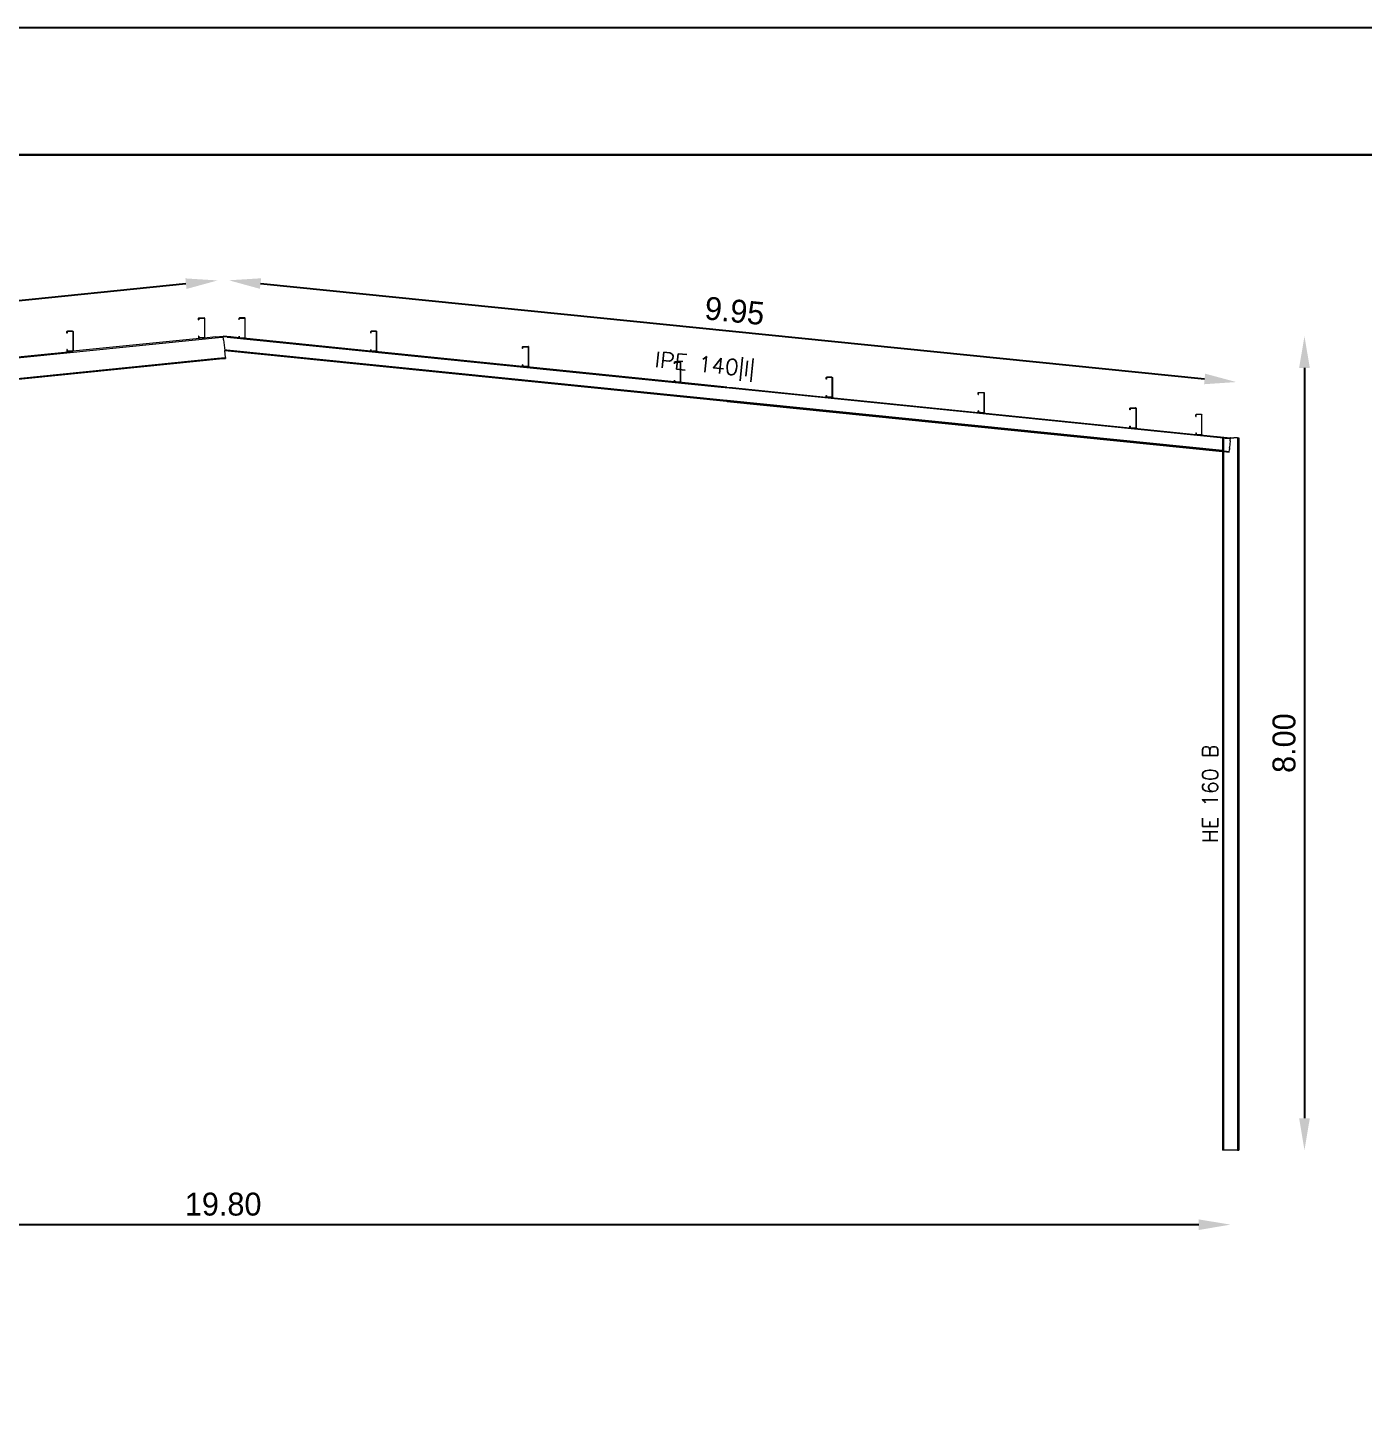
# Model space of a CAD drawing. Header units: inches. Extents: x 72863 to 72995, y 49095 to 49225.
# Drawn here: x 72963.15 to 72973.65, y 49213.82 to 49224.71 of the extents above; entities that cross this region are included whole.
import ezdxf
from ezdxf.enums import TextEntityAlignment as Align

# ---------------------------------------------------------------- set-up
doc = ezdxf.new("R2010")
doc.units = ezdxf.units.IN
doc.layers.get('0').update_dxf_attribs({"lineweight": 15})
for name, color, linetype, lineweight in [('BARRAS_DE_ACERO', 7, 'Continuous', 9), ('Cotas', 200, 'Continuous', 9), ('REFERENCIA_DE_LAS_BARRAS', 2, 'Continuous', 9)]:
    doc.layers.add(name, color=color, linetype=linetype, lineweight=lineweight)
doc.layers.add('VG', color=7, linetype='Continuous')
doc.styles.add('CYPETXT', font='romans__.ttf', dxfattribs={"height": 0.2})
doc.styles.add('RomanS', font='')
doc.styles.get('RomanS').set_extended_font_data('Porsche')
doc.dimstyles.new('100-color', dxfattribs={"dimtxt": 0.18, "dimasz": 0.25, "dimexe": 0, "dimexo": 0.5, "dimgap": 0.07, "dimtad": 1, "dimlfac": 1.25, "dimzin": 4, "dimdsep": 46, "dimtxsty": 'RomanS', "dimcen": 0.1, "dimse1": 1, "dimse2": 1, "dimadec": 0, "dimazin": 0, "dimtfac": 1, "dimtix": 1, "dimtmove": 2, "dimatfit": 3, "dimfxl": 1, "dimtvp": 1.058824, "dimtolj": 1, "dimtzin": 1, "dimarcsym": 0})

# ---------------------------------------------------------------- blocks, each defined once
blk = doc.blocks.new('PLANTILLA')
at = {"layer": 'VG'}
for p, q in [((72904.71, 49224.711), (72862.71, 49224.711)), ((72864.71, 49223.711), (72903.71, 49223.711))]:
    blk.add_line(p, q, dxfattribs=at)
blk.add_lwpolyline([(72903.71, 49199.561), (72903.71, 49223.711), (72864.71, 49223.711), (72864.71, 49196.011), (72885.71, 49196.011), (72885.71, 49199.611)], dxfattribs=at)
blk = doc.blocks.new('*D142')
at = {"layer": 'Cotas', "color": 0, "lineweight": -2, "transparency": 16777216}
blk.add_line((72957.014, 49215.3), (72972.354, 49215.3), dxfattribs=at)
at = {"layer": 'Cotas', "color": 0, "transparency": 16777216}
for points in [[(72957.014, 49215.341), (72957.014, 49215.258), (72956.764, 49215.3)], [(72972.354, 49215.341), (72972.354, 49215.258), (72972.604, 49215.3)]]:
    blk.add_solid(points, dxfattribs=at)
at = {"layer": 'Defpoints', "color": 0, "transparency": 16777216}
for p in [(72956.764, 49215.886), (72972.604, 49215.886), (72972.604, 49215.3)]:
    blk.add_point(p, dxfattribs=at)
at = {"layer": 'Cotas', "color": 0, "transparency": 16777216, "insert": (72964.684, 49215.46), "char_height": 0.18, "attachment_point": 5, "style": 'RomanS'}
blk.add_mtext('\\A1;19.80', dxfattribs=at)
blk = doc.blocks.new('*D143')
at = {"layer": 'Cotas', "color": 0, "lineweight": -2, "transparency": 16777216}
blk.add_line((72973.185, 49222.036), (72973.185, 49216.136), dxfattribs=at)
at = {"layer": 'Cotas', "color": 0, "transparency": 16777216}
for points in [[(72973.143, 49222.036), (72973.227, 49222.036), (72973.185, 49222.286)], [(72973.143, 49216.136), (72973.227, 49216.136), (72973.185, 49215.886)]]:
    blk.add_solid(points, dxfattribs=at)
at = {"layer": 'Defpoints', "color": 0, "transparency": 16777216}
for p in [(72964.684, 49222.286), (72964.684, 49215.886), (72973.185, 49215.886)]:
    blk.add_point(p, dxfattribs=at)
at = {"layer": 'Cotas', "color": 0, "transparency": 16777216, "insert": (72973.025, 49219.086), "char_height": 0.18, "attachment_point": 5, "rotation": 90, "style": 'RomanS'}
blk.add_mtext('\\A1;8.00', dxfattribs=at)
blk = doc.blocks.new('*D144')
at = {"layer": 'Cotas', "color": 0, "lineweight": -2, "transparency": 16777216}
blk.add_line((72956.969, 49221.949), (72964.391, 49222.699), dxfattribs=at)
at = {"layer": 'Cotas', "color": 0, "transparency": 16777216}
for points in [[(72964.387, 49222.74), (72964.396, 49222.657), (72964.64, 49222.724)], [(72956.965, 49221.99), (72956.973, 49221.908), (72956.72, 49221.924)]]:
    blk.add_solid(points, dxfattribs=at)
at = {"layer": 'Defpoints', "color": 0, "transparency": 16777216}
for p in [(72964.64, 49222.724), (72964.684, 49222.286), (72956.764, 49221.486)]:
    blk.add_point(p, dxfattribs=at)
at = {"layer": 'Cotas', "color": 0, "transparency": 16777216, "insert": (72960.664, 49222.483), "char_height": 0.18, "attachment_point": 5, "rotation": 5.7679, "style": 'RomanS'}
blk.add_mtext('\\A1;9.95', dxfattribs=at)
blk = doc.blocks.new('*D145')
at = {"layer": 'Cotas', "color": 0, "lineweight": -2, "transparency": 16777216}
blk.add_line((72964.977, 49222.699), (72972.4, 49221.95), dxfattribs=at)
at = {"layer": 'Cotas', "color": 0, "transparency": 16777216}
for points in [[(72964.982, 49222.741), (72964.973, 49222.658), (72964.729, 49222.725)], [(72972.404, 49221.991), (72972.396, 49221.908), (72972.649, 49221.925)]]:
    blk.add_solid(points, dxfattribs=at)
at = {"layer": 'Defpoints', "color": 0, "transparency": 16777216}
for p in [(72964.684, 49222.286), (72972.649, 49221.925), (72972.604, 49221.486)]:
    blk.add_point(p, dxfattribs=at)
at = {"layer": 'Cotas', "color": 0, "transparency": 16777216, "insert": (72968.705, 49222.484), "char_height": 0.18, "attachment_point": 5, "rotation": 354.2321, "style": 'RomanS'}
blk.add_mtext('\\A1;9.95', dxfattribs=at)

msp = doc.modelspace()

# ---------------------------------------------------------------- linework, layer by layer
at = {"layer": 'BARRAS_DE_ACERO'}
for p, q in [((72964.4905, 49222.4265), (72964.4907, 49222.4278)), ((72964.4905, 49222.4141), (72964.4905, 49222.4265)), ((72964.4905, 49222.4141), (72964.4921, 49222.4141)), ((72964.4907, 49222.4278), (72964.4915, 49222.429)), ((72964.4927, 49222.4298), (72964.4915, 49222.429)), ((72964.4922, 49222.4272), (72964.4926, 49222.4279)), ((72964.4926, 49222.4279), (72964.4933, 49222.4283)), ((72964.4941, 49222.4285), (72964.4933, 49222.4283)), ((72964.4941, 49222.4285), (72964.5349, 49222.4285)), ((72964.5362, 49222.4298), (72964.5349, 49222.4301)), ((72964.5356, 49222.4283), (72964.5349, 49222.4285)), ((72964.5356, 49222.4283), (72964.5363, 49222.4279)), ((72964.5374, 49222.429), (72964.5362, 49222.4298)), ((72964.5363, 49222.4279), (72964.5367, 49222.4272)), ((72964.5367, 49222.4272), (72964.5369, 49222.4265)), ((72964.5382, 49222.4278), (72964.5374, 49222.429)), ((72964.5382, 49222.4278), (72964.5385, 49222.4265)), ((72964.8091, 49222.4278), (72964.8088, 49222.4265)), ((72964.8088, 49222.4141), (72964.8088, 49222.4265)), ((72964.8088, 49222.4141), (72964.8104, 49222.4141)), ((72964.8099, 49222.429), (72964.8091, 49222.4278)), ((72964.8099, 49222.429), (72964.8111, 49222.4298)), ((72964.8104, 49222.4265), (72964.8106, 49222.4272)), ((72964.8104, 49222.4141), (72964.8104, 49222.4265)), ((72964.8106, 49222.4272), (72964.811, 49222.4279)), ((72964.811, 49222.4279), (72964.8117, 49222.4283)), ((72964.8111, 49222.4298), (72964.8124, 49222.4301)), ((72964.8124, 49222.4285), (72964.8117, 49222.4283)), ((72964.8124, 49222.4285), (72964.8532, 49222.4285)), ((72964.8532, 49222.4285), (72964.854, 49222.4283)), ((72964.8547, 49222.4279), (72964.854, 49222.4283)), ((72964.8546, 49222.4298), (72964.8558, 49222.429)), ((72964.8547, 49222.4279), (72964.8551, 49222.4272)), ((72964.8551, 49222.4272), (72964.8552, 49222.4265)), ((72964.8552, 49222.4265), (72964.8552, 49222.2737)), ((72964.8566, 49222.4278), (72964.8558, 49222.429)), ((72964.8568, 49222.4265), (72964.8566, 49222.4278)), ((72964.8568, 49222.2737), (72964.8568, 49222.4265)), ((72963.4557, 49222.3219), (72963.456, 49222.3233)), ((72963.4557, 49222.3095), (72963.4557, 49222.3219)), ((72963.4557, 49222.3095), (72963.4557, 49222.3095)), ((72963.4568, 49222.3245), (72963.456, 49222.3233)), ((72963.4568, 49222.3245), (72963.458, 49222.3253)), ((72963.4575, 49222.3227), (72963.4573, 49222.3219)), ((72963.4573, 49222.3219), (72963.4573, 49222.3219)), ((72963.4573, 49222.3215), (72963.4573, 49222.3219)), ((72963.4577, 49222.3095), (72963.4573, 49222.3095)), ((72963.4575, 49222.3227), (72963.4579, 49222.3234)), ((72963.4579, 49222.3223), (72963.4577, 49222.3215)), ((72963.4577, 49222.3095), (72963.4577, 49222.3215)), ((72963.4583, 49222.323), (72963.4579, 49222.3223)), ((72963.458, 49222.3253), (72963.4593, 49222.3255)), ((72963.4583, 49222.323), (72963.459, 49222.3234)), ((72963.459, 49222.3234), (72963.4597, 49222.3235)), ((72963.4593, 49222.3255), (72963.5001, 49222.3255)), ((72963.4597, 49222.3239), (72963.4593, 49222.3239)), ((72963.5001, 49222.3239), (72963.4597, 49222.3239)), ((72963.4997, 49222.3235), (72963.4597, 49222.3235)), ((72963.5005, 49222.3234), (72963.4997, 49222.3235)), ((72963.5009, 49222.3238), (72963.5001, 49222.3239)), ((72963.5012, 49222.323), (72963.5005, 49222.3234)), ((72963.5009, 49222.3238), (72963.5015, 49222.3234)), ((72963.5016, 49222.3223), (72963.5012, 49222.323)), ((72963.502, 49222.3227), (72963.5015, 49222.3234)), ((72963.5017, 49222.3215), (72963.5016, 49222.3223)), ((72963.5017, 49222.3215), (72963.5017, 49222.1695)), ((72963.5021, 49222.3219), (72963.502, 49222.3227)), ((72963.5021, 49222.3219), (72963.5021, 49222.1691)), ((72963.5021, 49222.3219), (72963.5021, 49222.3219)), ((72963.5035, 49222.3233), (72963.5027, 49222.3245)), ((72963.5035, 49222.3233), (72963.5037, 49222.3219)), ((72963.5037, 49222.3216), (72963.5037, 49222.3219)), ((72963.5037, 49222.1695), (72963.5037, 49222.3215)), ((72965.8436, 49222.3219), (72965.8438, 49222.3233)), ((72965.8436, 49222.3095), (72965.8436, 49222.3219)), ((72965.8436, 49222.3095), (72965.8436, 49222.3095)), ((72965.8452, 49222.3095), (72965.8436, 49222.3095)), ((72965.8446, 49222.3245), (72965.8438, 49222.3233)), ((72965.8458, 49222.3253), (72965.8446, 49222.3245)), ((72965.8453, 49222.3227), (72965.8452, 49222.3219)), ((72965.8452, 49222.3219), (72965.8452, 49222.3215)), ((72965.8452, 49222.3219), (72965.8452, 49222.3219)), ((72965.8452, 49222.3215), (72965.8452, 49222.3095)), ((72965.8456, 49222.3095), (72965.8452, 49222.3095)), ((72965.8453, 49222.3227), (72965.8458, 49222.3234)), ((72965.8457, 49222.3223), (72965.8456, 49222.3215)), ((72965.8456, 49222.3095), (72965.8456, 49222.3215)), ((72965.8457, 49222.3223), (72965.8462, 49222.323)), ((72965.8458, 49222.3253), (72965.8472, 49222.3255)), ((72965.8464, 49222.3238), (72965.8458, 49222.3234)), ((72965.8468, 49222.3234), (72965.8462, 49222.323)), ((72965.8472, 49222.3239), (72965.8464, 49222.3238)), ((72965.8476, 49222.3235), (72965.8468, 49222.3234)), ((72965.888, 49222.3255), (72965.8472, 49222.3255)), ((72965.8476, 49222.3239), (72965.8472, 49222.3239)), ((72965.8476, 49222.3239), (72965.888, 49222.3239)), ((72965.8876, 49222.3235), (72965.8476, 49222.3235)), ((72965.8884, 49222.3234), (72965.8876, 49222.3235)), ((72965.888, 49222.3255), (72965.8894, 49222.3253)), ((72965.8905, 49222.3245), (72965.8894, 49222.3253)), ((72965.8898, 49222.3227), (72965.8894, 49222.3234)), ((72965.8896, 49222.3215), (72965.8894, 49222.3223)), ((72965.8896, 49222.1695), (72965.8896, 49222.3215)), ((72965.89, 49222.3219), (72965.8898, 49222.3227)), ((72965.89, 49222.1691), (72965.89, 49222.3219)), ((72965.89, 49222.3219), (72965.89, 49222.3219)), ((72965.8913, 49222.3233), (72965.8905, 49222.3245)), ((72965.8916, 49222.3219), (72965.8913, 49222.3233)), ((72965.8916, 49222.3219), (72965.8916, 49222.3216)), ((72965.8916, 49222.3215), (72965.8916, 49222.3216)), ((72965.8916, 49222.1695), (72965.8916, 49222.3216)), ((72965.8916, 49222.1695), (72965.8916, 49222.3215)), ((72960.7684, 49221.8832), (72964.6728, 49222.2776)), ((72964.5252, 49222.2701), (72963.5028, 49222.1668)), ((72964.4905, 49222.2861), (72964.4905, 49222.2737)), ((72964.4921, 49222.2861), (72964.4905, 49222.2861)), ((72964.4905, 49222.2737), (72964.4907, 49222.2723)), ((72964.4915, 49222.2711), (72964.4907, 49222.2723)), ((72964.4927, 49222.2703), (72964.4915, 49222.2711)), ((72964.4921, 49222.2861), (72964.4921, 49222.2737)), ((72964.4921, 49222.2737), (72964.4922, 49222.2729)), ((72964.4922, 49222.2729), (72964.4926, 49222.2723)), ((72964.4927, 49222.2703), (72964.4941, 49222.2701)), ((72964.5349, 49222.2717), (72964.4941, 49222.2717)), ((72964.5252, 49222.2701), (72964.4941, 49222.2701)), ((72964.5349, 49222.2701), (72964.5252, 49222.2701)), ((72964.5349, 49222.2717), (72964.5356, 49222.2718)), ((72964.5349, 49222.2701), (72964.5362, 49222.2703)), ((72964.5363, 49222.2723), (72964.5356, 49222.2718)), ((72964.5374, 49222.2711), (72964.5362, 49222.2703)), ((72964.5363, 49222.2723), (72964.5367, 49222.2729)), ((72964.5375, 49222.2713), (72964.5374, 49222.2711)), ((72964.5382, 49222.2723), (72964.5375, 49222.2713)), ((72964.6244, 49222.2801), (72964.6844, 49222.2861)), ((72964.6728, 49222.2776), (72964.6844, 49222.2788)), ((72964.7444, 49222.2801), (72964.6844, 49222.2861)), ((72964.6844, 49222.2861), (72964.6844, 49222.2788)), ((72964.6872, 49222.258), (72964.6844, 49222.2861)), ((72964.7142, 49222.2776), (72964.6844, 49222.2806)), ((72964.6872, 49222.258), (72964.6936, 49222.1952)), ((72964.6936, 49222.1952), (72964.6959, 49222.1724)), ((72964.7142, 49222.2776), (72968.6004, 49221.885)), ((72964.8088, 49222.2737), (72964.8088, 49222.2861)), ((72964.8088, 49222.2861), (72964.8104, 49222.2861)), ((72964.8091, 49222.2723), (72964.8089, 49222.2736)), ((72964.8099, 49222.2711), (72964.8091, 49222.2723)), ((72964.8099, 49222.2711), (72964.8111, 49222.2703)), ((72964.8106, 49222.2729), (72964.8105, 49222.2734)), ((72964.8106, 49222.2729), (72964.811, 49222.2723)), ((72964.8117, 49222.2718), (72964.811, 49222.2723)), ((72964.8124, 49222.2701), (72964.8111, 49222.2703)), ((72964.8117, 49222.2718), (72964.8124, 49222.2717)), ((72964.8124, 49222.2717), (72964.8277, 49222.2717)), ((72964.8436, 49222.2701), (72964.8124, 49222.2701)), ((72964.8277, 49222.2717), (72964.8532, 49222.2717)), ((72964.8436, 49222.2701), (72964.8532, 49222.2701)), ((72964.8532, 49222.2717), (72964.854, 49222.2718)), ((72964.8546, 49222.2703), (72964.8532, 49222.2701)), ((72964.854, 49222.2718), (72964.8547, 49222.2723)), ((72964.8546, 49222.2703), (72964.8558, 49222.2711)), ((72964.8547, 49222.2723), (72964.8551, 49222.2729)), ((72964.8552, 49222.2737), (72964.8551, 49222.2729)), ((72967.0375, 49222.2013), (72967.0378, 49222.2027)), ((72967.0375, 49222.1889), (72967.0375, 49222.2013)), ((72967.0386, 49222.2039), (72967.0378, 49222.2027)), ((72967.0386, 49222.2039), (72967.0397, 49222.2047)), ((72967.0391, 49222.2013), (72967.0393, 49222.2021)), ((72967.0391, 49222.1889), (72967.0391, 49222.2013)), ((72967.0397, 49222.2028), (72967.0393, 49222.2021)), ((72967.0395, 49222.1889), (72967.0395, 49222.2009)), ((72967.0397, 49222.2047), (72967.0411, 49222.2049)), ((72967.0397, 49222.2028), (72967.0403, 49222.2032)), ((72967.0403, 49222.2032), (72967.0411, 49222.2033)), ((72967.0415, 49222.2029), (72967.0408, 49222.2028)), ((72967.0411, 49222.2049), (72967.0819, 49222.2049)), ((72967.0415, 49222.2029), (72967.0815, 49222.2029)), ((72967.0815, 49222.2029), (72967.0823, 49222.2028)), ((72967.0833, 49222.2047), (72967.0819, 49222.2049)), ((72967.0829, 49222.2024), (72967.0823, 49222.2028)), ((72967.0833, 49222.2028), (72967.0827, 49222.2032)), ((72967.0834, 49222.2017), (72967.0829, 49222.2024)), ((72967.0844, 49222.2039), (72967.0833, 49222.2047)), ((72967.0833, 49222.2028), (72967.0838, 49222.2021)), ((72967.0835, 49222.2009), (72967.0834, 49222.2017)), ((72967.0835, 49222.0489), (72967.0835, 49222.2009)), ((72967.0838, 49222.2021), (72967.0839, 49222.2013)), ((72967.0839, 49222.2013), (72967.0839, 49222.0485)), ((72967.0844, 49222.2039), (72967.0852, 49222.2027)), ((72967.0852, 49222.2027), (72967.0855, 49222.2013)), ((72967.0855, 49222.2013), (72967.0855, 49222.201)), ((72967.0855, 49222.201), (72967.0855, 49222.2009)), ((72967.0855, 49222.0489), (72967.0855, 49222.201)), ((72967.0855, 49222.0489), (72967.0855, 49222.2009)), ((72960.7329, 49221.7175), (72964.6404, 49222.1122)), ((72962.3089, 49222.0462), (72963.4905, 49222.1655)), ((72963.4557, 49222.1815), (72963.4557, 49222.1815)), ((72963.4573, 49222.1815), (72963.4557, 49222.1815)), ((72963.4568, 49222.1666), (72963.456, 49222.1678)), ((72963.458, 49222.1658), (72963.4568, 49222.1666)), ((72963.4573, 49222.1695), (72963.4573, 49222.1691)), ((72963.4575, 49222.1684), (72963.4573, 49222.1691)), ((72963.4575, 49222.1684), (72963.4579, 49222.1677)), ((72963.4577, 49222.1815), (72963.4577, 49222.1695)), ((72963.4577, 49222.1695), (72963.4579, 49222.1688)), ((72963.4579, 49222.1688), (72963.4583, 49222.1681)), ((72963.4586, 49222.1673), (72963.4579, 49222.1677)), ((72963.4593, 49222.1655), (72963.458, 49222.1658)), ((72963.459, 49222.1677), (72963.4583, 49222.1681)), ((72963.4586, 49222.1673), (72963.4593, 49222.1671)), ((72963.4597, 49222.1675), (72963.459, 49222.1677)), ((72963.4905, 49222.1655), (72963.4593, 49222.1655)), ((72963.4997, 49222.1675), (72963.4597, 49222.1675)), ((72963.5001, 49222.1671), (72963.4597, 49222.1671)), ((72963.5005, 49222.1677), (72963.4997, 49222.1675)), ((72963.5001, 49222.1671), (72963.5009, 49222.1673)), ((72963.5012, 49222.1681), (72963.5005, 49222.1677)), ((72963.5012, 49222.1681), (72963.5016, 49222.1688)), ((72963.5017, 49222.1695), (72963.5016, 49222.1688)), ((72963.502, 49222.1684), (72963.5021, 49222.1691)), ((72963.5035, 49222.1678), (72963.5028, 49222.1668)), ((72963.5035, 49222.1678), (72963.5037, 49222.1691)), ((72963.5037, 49222.1691), (72963.5037, 49222.1695)), ((72963.5037, 49222.1695), (72963.5037, 49222.1695)), ((72964.6404, 49222.1122), (72964.7013, 49222.1184)), ((72964.6815, 49222.109), (72964.7021, 49222.111)), ((72964.7136, 49222.1762), (72964.6953, 49222.178)), ((72964.6959, 49222.1724), (72968.642, 49221.7738)), ((72964.7013, 49222.1184), (72964.6959, 49222.1724)), ((72964.7014, 49222.1175), (72964.7013, 49222.1184)), ((72964.7014, 49222.1175), (72964.7021, 49222.111)), ((72968.642, 49221.7794), (72964.7136, 49222.1762)), ((72965.8436, 49222.1691), (72965.8436, 49222.1815)), ((72965.8436, 49222.1815), (72965.8436, 49222.1815)), ((72965.8436, 49222.1815), (72965.8452, 49222.1815)), ((72965.8438, 49222.1678), (72965.8436, 49222.1691)), ((72965.8446, 49222.1666), (72965.8438, 49222.1678)), ((72965.8458, 49222.1658), (72965.8446, 49222.1666)), ((72965.8452, 49222.1815), (72965.8452, 49222.1695)), ((72965.8452, 49222.1815), (72965.8456, 49222.1815)), ((72965.8452, 49222.1695), (72965.8452, 49222.1691)), ((72965.8452, 49222.1689), (72965.8452, 49222.1691)), ((72965.8452, 49222.1689), (72965.8453, 49222.1684)), ((72965.8453, 49222.1684), (72965.8458, 49222.1677)), ((72965.8456, 49222.1695), (72965.8456, 49222.1815)), ((72965.8457, 49222.1688), (72965.8457, 49222.1688)), ((72965.8458, 49222.1677), (72965.8464, 49222.1673)), ((72965.8472, 49222.1671), (72965.8464, 49222.1673)), ((72965.8476, 49222.1675), (72965.8468, 49222.1677)), ((72965.8472, 49222.1671), (72965.8476, 49222.1671)), ((72965.8472, 49222.1671), (72965.8472, 49222.1671)), ((72965.8585, 49222.1675), (72965.8476, 49222.1675)), ((72965.8581, 49222.1671), (72965.8476, 49222.1671)), ((72965.8581, 49222.1671), (72965.8624, 49222.1671)), ((72965.8585, 49222.1675), (72965.8876, 49222.1675)), ((72965.888, 49222.1671), (72965.8624, 49222.1671)), ((72965.8783, 49222.1655), (72965.888, 49222.1655)), ((72965.8876, 49222.1675), (72965.8884, 49222.1677)), ((72965.888, 49222.1671), (72965.8887, 49222.1673)), ((72965.888, 49222.1655), (72965.8894, 49222.1658)), ((72965.889, 49222.1681), (72965.8884, 49222.1677)), ((72965.8894, 49222.1677), (72965.8887, 49222.1673)), ((72965.8894, 49222.1688), (72965.889, 49222.1681)), ((72965.8894, 49222.1688), (72965.8896, 49222.1695)), ((72965.8894, 49222.1677), (72965.8898, 49222.1684)), ((72965.8905, 49222.1666), (72965.8894, 49222.1658)), ((72965.8898, 49222.1684), (72965.89, 49222.1691)), ((72965.8913, 49222.1678), (72965.8905, 49222.1666)), ((72965.8916, 49222.1691), (72965.8913, 49222.1678)), ((72965.8916, 49222.1695), (72965.8916, 49222.1695)), ((72965.8916, 49222.1695), (72965.8916, 49222.1691)), ((72967.0391, 49222.1889), (72967.0375, 49222.1889)), ((72967.0391, 49222.1889), (72967.0395, 49222.1889)), ((72967.0391, 49222.0609), (72967.0375, 49222.0609)), ((72967.0375, 49222.0485), (72967.0375, 49222.0609)), ((72967.0375, 49222.0485), (72967.0375, 49222.0485)), ((72967.0392, 49222.0483), (72967.0391, 49222.0485)), ((72967.0392, 49222.0483), (72967.0393, 49222.0478)), ((72967.0397, 49222.0471), (72967.0393, 49222.0478)), ((72967.0395, 49222.0609), (72967.0395, 49222.0489)), ((72967.0397, 49222.0482), (72967.0395, 49222.0489)), ((72967.0397, 49222.0482), (72967.0397, 49222.0482)), ((72967.0524, 49222.0469), (72967.0397, 49222.0482)), ((72967.0397, 49222.0482), (72967.0401, 49222.0475)), ((72967.0397, 49222.0471), (72967.0403, 49222.0467)), ((72967.0397, 49222.0471), (72967.0397, 49222.0471)), ((72967.0411, 49222.0449), (72967.0397, 49222.0452)), ((72967.0408, 49222.0471), (72967.0401, 49222.0475)), ((72967.0405, 49222.0467), (72967.0403, 49222.0467)), ((72967.0415, 49222.0469), (72967.0408, 49222.0471)), ((72967.0411, 49222.0449), (72967.0722, 49222.0449)), ((72967.0524, 49222.0469), (72967.0415, 49222.0469)), ((72967.0418, 49222.0465), (72967.0819, 49222.0465)), ((72967.0815, 49222.0469), (72967.0524, 49222.0469)), ((72967.0722, 49222.0449), (72967.0819, 49222.0449)), ((72967.0815, 49222.0469), (72967.0823, 49222.0471)), ((72967.0827, 49222.0467), (72967.0819, 49222.0465)), ((72967.0833, 49222.0452), (72967.0819, 49222.0449)), ((72967.0823, 49222.0471), (72967.0829, 49222.0475)), ((72967.0827, 49222.0467), (72967.0833, 49222.0471)), ((72967.0829, 49222.0475), (72967.0834, 49222.0482)), ((72967.0833, 49222.0471), (72967.0838, 49222.0478)), ((72967.0833, 49222.0452), (72967.0844, 49222.046)), ((72967.0834, 49222.0482), (72967.0835, 49222.0489)), ((72967.0838, 49222.0478), (72967.0839, 49222.0485)), ((72967.0852, 49222.0472), (72967.0844, 49222.046)), ((72967.0855, 49222.0485), (72967.0852, 49222.0472)), ((72967.0855, 49222.0489), (72967.0855, 49222.0489)), ((72967.0855, 49222.0485), (72967.0855, 49222.0489)), ((72968.2314, 49222.0808), (72968.2317, 49222.0821)), ((72968.2314, 49222.0808), (72968.2314, 49222.0684)), ((72968.233, 49222.0684), (72968.2314, 49222.0684)), ((72968.2317, 49222.0821), (72968.2325, 49222.0833)), ((72968.2325, 49222.0833), (72968.2336, 49222.0841)), ((72968.2332, 49222.0815), (72968.233, 49222.0808)), ((72968.233, 49222.0808), (72968.233, 49222.0684)), ((72968.2334, 49222.0684), (72968.233, 49222.0684)), ((72968.2336, 49222.0841), (72968.235, 49222.0844)), ((72968.2336, 49222.0811), (72968.234, 49222.0818)), ((72968.234, 49222.0818), (72968.2347, 49222.0822)), ((72968.235, 49222.0828), (72968.2343, 49222.0826)), ((72968.2347, 49222.0822), (72968.2354, 49222.0824)), ((72968.2758, 49222.0844), (72968.235, 49222.0844)), ((72968.235, 49222.0828), (72968.2758, 49222.0828)), ((72968.2354, 49222.0824), (72968.2754, 49222.0824)), ((72968.2754, 49222.0824), (72968.2762, 49222.0822)), ((72968.2758, 49222.0844), (72968.2772, 49222.0841)), ((72968.2766, 49222.0826), (72968.2758, 49222.0828)), ((72968.2769, 49222.0818), (72968.2762, 49222.0822)), ((72968.2766, 49222.0826), (72968.2772, 49222.0822)), ((72968.2773, 49222.0811), (72968.2769, 49222.0818)), ((72968.2772, 49222.0841), (72968.2784, 49222.0833)), ((72968.2772, 49222.0822), (72968.2777, 49222.0815)), ((72968.2774, 49222.0804), (72968.2773, 49222.0811)), ((72968.2774, 49222.0804), (72968.2774, 49221.9284)), ((72968.2777, 49222.0815), (72968.2778, 49222.0808)), ((72968.2778, 49222.0808), (72968.2778, 49221.928)), ((72968.2784, 49222.0833), (72968.2792, 49222.0821)), ((72968.2792, 49222.0821), (72968.2794, 49222.0808)), ((72968.2794, 49222.0804), (72968.2794, 49222.0804)), ((72968.2794, 49222.0804), (72968.2794, 49221.9284)), ((72968.2314, 49221.9404), (72968.233, 49221.9404)), ((72968.2317, 49221.9266), (72968.2325, 49221.9254)), ((72968.2336, 49221.9246), (72968.2325, 49221.9254)), ((72968.233, 49221.9404), (72968.2334, 49221.9404)), ((72968.233, 49221.9404), (72968.233, 49221.928)), ((72968.2332, 49221.9272), (72968.233, 49221.928)), ((72968.2336, 49221.9265), (72968.2332, 49221.9272)), ((72968.2334, 49221.9404), (72968.2334, 49221.9284)), ((72968.2336, 49221.9276), (72968.2334, 49221.9284)), ((72968.2336, 49221.9276), (72968.2336, 49221.9276)), ((72968.2336, 49221.9276), (72968.234, 49221.9269)), ((72968.2336, 49221.9265), (72968.2343, 49221.9261)), ((72968.2336, 49221.9246), (72968.235, 49221.9244)), ((72968.2347, 49221.9265), (72968.234, 49221.9269)), ((72968.235, 49221.926), (72968.2343, 49221.9261)), ((72968.2354, 49221.9264), (72968.2347, 49221.9265)), ((72968.2661, 49221.9244), (72968.235, 49221.9244)), ((72968.2463, 49221.9264), (72968.2754, 49221.9264)), ((72968.2661, 49221.9244), (72968.2758, 49221.9244)), ((72968.2762, 49221.9265), (72968.2754, 49221.9264)), ((72968.2766, 49221.9261), (72968.2758, 49221.926)), ((72968.2772, 49221.9246), (72968.2758, 49221.9244)), ((72968.2769, 49221.9269), (72968.2762, 49221.9265)), ((72968.2772, 49221.9265), (72968.2766, 49221.9261)), ((72968.2769, 49221.9269), (72968.2773, 49221.9276)), ((72968.2777, 49221.9272), (72968.2772, 49221.9265)), ((72968.2784, 49221.9254), (72968.2772, 49221.9246)), ((72968.2773, 49221.9276), (72968.2774, 49221.9284)), ((72968.2777, 49221.9272), (72968.2778, 49221.928)), ((72968.2792, 49221.9266), (72968.2784, 49221.9254)), ((72968.2794, 49221.928), (72968.2792, 49221.9266)), ((72968.2794, 49221.9284), (72968.2794, 49221.9283)), ((72968.2794, 49221.9283), (72968.2794, 49221.928)), ((72968.6004, 49221.885), (72968.6624, 49221.8788)), ((72968.6444, 49221.8861), (72968.6884, 49221.8817)), ((72968.6623, 49221.8788), (72972.5494, 49221.4861)), ((72968.6623, 49221.8788), (72968.6624, 49221.8788)), ((72968.6624, 49221.8788), (72972.5475, 49221.4863)), ((72968.6884, 49221.8817), (72969.4254, 49221.8073)), ((72969.4256, 49221.9615), (72969.4254, 49221.9602)), ((72969.4254, 49221.9478), (72969.4254, 49221.9602)), ((72969.427, 49221.9478), (72969.4254, 49221.9478)), ((72969.4256, 49221.9615), (72969.4264, 49221.9627)), ((72969.427, 49221.9602), (72969.4271, 49221.9609)), ((72969.427, 49221.9478), (72969.427, 49221.9602)), ((72969.4274, 49221.9478), (72969.427, 49221.9478)), ((72969.4271, 49221.9609), (72969.4275, 49221.9616)), ((72969.4275, 49221.9605), (72969.4274, 49221.9598)), ((72969.4274, 49221.9598), (72969.4274, 49221.9478)), ((72969.4282, 49221.962), (72969.4275, 49221.9616)), ((72969.4275, 49221.9605), (72969.428, 49221.9612)), ((72969.428, 49221.9612), (72969.4286, 49221.9616)), ((72969.4282, 49221.962), (72969.429, 49221.9622)), ((72969.4286, 49221.9616), (72969.4294, 49221.9618)), ((72969.4698, 49221.9638), (72969.429, 49221.9638)), ((72969.4698, 49221.9622), (72969.429, 49221.9622)), ((72969.4698, 49221.9638), (72969.4711, 49221.9635)), ((72969.4698, 49221.9622), (72969.4705, 49221.962)), ((72969.4701, 49221.9616), (72969.4708, 49221.9612)), ((72969.4712, 49221.9616), (72969.4705, 49221.962)), ((72969.4708, 49221.9612), (72969.4712, 49221.9605)), ((72969.4723, 49221.9627), (72969.4711, 49221.9635)), ((72969.4714, 49221.9598), (72969.4712, 49221.9605)), ((72969.4714, 49221.8078), (72969.4714, 49221.9598)), ((72969.4718, 49221.9602), (72969.4718, 49221.8074)), ((72969.4723, 49221.9627), (72969.4731, 49221.9615)), ((72969.4731, 49221.9615), (72969.4734, 49221.9602)), ((72969.4734, 49221.9602), (72969.4734, 49221.9598)), ((72969.4734, 49221.9598), (72969.4734, 49221.9598)), ((72969.4734, 49221.9598), (72969.4734, 49221.8078)), ((72968.6467, 49221.7789), (72968.642, 49221.7794)), ((72968.642, 49221.7738), (72968.6467, 49221.7733)), ((72968.6467, 49221.7733), (72972.5404, 49221.38)), ((72969.4254, 49221.8198), (72969.427, 49221.8198)), ((72969.4254, 49221.8074), (72969.4254, 49221.8198)), ((72969.4254, 49221.8074), (72969.4254, 49221.8073)), ((72969.4254, 49221.8073), (72969.4256, 49221.806)), ((72969.4264, 49221.8048), (72969.4256, 49221.806)), ((72969.4264, 49221.8048), (72969.4276, 49221.804)), ((72969.4274, 49221.8198), (72969.427, 49221.8198)), ((72969.427, 49221.8074), (72969.427, 49221.8198)), ((72969.4271, 49221.8066), (72969.427, 49221.8074)), ((72969.4271, 49221.8066), (72969.4275, 49221.8059)), ((72969.4274, 49221.8198), (72969.4274, 49221.8078)), ((72969.4275, 49221.8071), (72969.4274, 49221.8078)), ((72969.4275, 49221.8071), (72969.4404, 49221.8058)), ((72969.4275, 49221.807), (72969.4275, 49221.8071)), ((72969.4275, 49221.807), (72969.428, 49221.8063)), ((72969.4275, 49221.8059), (72969.4282, 49221.8055)), ((72969.429, 49221.8038), (72969.4276, 49221.804)), ((72969.428, 49221.8063), (72969.4286, 49221.8059)), ((72969.429, 49221.8054), (72969.4282, 49221.8055)), ((72969.4294, 49221.8058), (72969.4286, 49221.8059)), ((72969.4293, 49221.8054), (72969.429, 49221.8054)), ((72969.4602, 49221.8038), (72969.429, 49221.8038)), ((72969.4293, 49221.8054), (72969.4698, 49221.8054)), ((72969.4404, 49221.8058), (72969.4294, 49221.8058)), ((72969.4694, 49221.8058), (72969.4404, 49221.8058)), ((72969.4701, 49221.8059), (72969.4694, 49221.8058)), ((72969.4698, 49221.8054), (72969.4705, 49221.8055)), ((72969.4711, 49221.804), (72969.4698, 49221.8038)), ((72969.4701, 49221.8059), (72969.4708, 49221.8063)), ((72969.4705, 49221.8055), (72969.4712, 49221.8059)), ((72969.4712, 49221.807), (72969.4708, 49221.8063)), ((72969.4711, 49221.804), (72969.4723, 49221.8048)), ((72969.4714, 49221.8078), (72969.4712, 49221.807)), ((72969.4712, 49221.8059), (72969.4716, 49221.8066)), ((72969.4716, 49221.8066), (72969.4718, 49221.8074)), ((72969.4731, 49221.806), (72969.4723, 49221.8048)), ((72970.6196, 49221.8409), (72970.6193, 49221.8396)), ((72970.6193, 49221.8272), (72970.6193, 49221.8396)), ((72970.6193, 49221.8272), (72970.6193, 49221.8272)), ((72970.6193, 49221.8272), (72970.6209, 49221.8272)), ((72970.6196, 49221.8409), (72970.6203, 49221.8421)), ((72970.6203, 49221.8421), (72970.6215, 49221.8429)), ((72970.6209, 49221.8396), (72970.621, 49221.8403)), ((72970.6209, 49221.8392), (72970.6209, 49221.8396)), ((72970.6215, 49221.841), (72970.621, 49221.8403)), ((72970.6213, 49221.8392), (72970.6214, 49221.8399)), ((72970.6219, 49221.8406), (72970.6214, 49221.8399)), ((72970.6215, 49221.8429), (72970.6229, 49221.8432)), ((72970.6215, 49221.841), (72970.6221, 49221.8414)), ((72970.6219, 49221.8406), (72970.6225, 49221.841)), ((72970.6225, 49221.841), (72970.6233, 49221.8412)), ((72970.6229, 49221.8432), (72970.6633, 49221.8432)), ((72970.6229, 49221.8416), (72970.6633, 49221.8416)), ((72970.6637, 49221.8432), (72970.6633, 49221.8432)), ((72970.6633, 49221.8416), (72970.6637, 49221.8416)), ((72970.665, 49221.8429), (72970.6637, 49221.8432)), ((72970.6644, 49221.8414), (72970.6637, 49221.8416)), ((72970.6641, 49221.841), (72970.6647, 49221.8406)), ((72970.6651, 49221.841), (72970.6644, 49221.8414)), ((72970.6647, 49221.8406), (72970.6651, 49221.8399)), ((72970.665, 49221.8429), (72970.6662, 49221.8421)), ((72970.6655, 49221.8403), (72970.6651, 49221.841)), ((72970.6651, 49221.8399), (72970.6653, 49221.8392)), ((72970.6655, 49221.8403), (72970.6657, 49221.8396)), ((72970.6657, 49221.8392), (72970.6657, 49221.8396)), ((72970.6657, 49221.8392), (72970.6657, 49221.6871)), ((72970.6662, 49221.8421), (72970.667, 49221.8409)), ((72970.6673, 49221.8396), (72970.667, 49221.8409)), ((72970.6673, 49221.8396), (72970.6673, 49221.8392)), ((72970.6673, 49221.6872), (72970.6673, 49221.8392)), ((72970.6193, 49221.6992), (72970.6209, 49221.6992)), ((72970.6193, 49221.6868), (72970.6193, 49221.6992)), ((72970.6193, 49221.6868), (72970.6193, 49221.6867)), ((72970.6196, 49221.6854), (72970.6193, 49221.6867)), ((72970.6196, 49221.6854), (72970.6203, 49221.6842)), ((72970.6209, 49221.6992), (72970.6209, 49221.6872)), ((72970.6213, 49221.6992), (72970.6209, 49221.6992)), ((72970.6209, 49221.6868), (72970.6209, 49221.6872)), ((72970.6215, 49221.6853), (72970.621, 49221.686)), ((72970.6213, 49221.6992), (72970.6213, 49221.6872)), ((72970.6214, 49221.6865), (72970.6213, 49221.6872)), ((72970.6214, 49221.6865), (72970.6343, 49221.6852)), ((72970.6214, 49221.6864), (72970.6214, 49221.6865)), ((72970.6214, 49221.6864), (72970.6219, 49221.6857)), ((72970.6221, 49221.6849), (72970.6215, 49221.6853)), ((72970.6225, 49221.6853), (72970.6219, 49221.6857)), ((72970.6221, 49221.6849), (72970.6229, 49221.6848)), ((72970.6225, 49221.6853), (72970.6233, 49221.6852)), ((72970.6233, 49221.6848), (72970.6229, 49221.6848)), ((72970.6541, 49221.6832), (72970.6229, 49221.6832)), ((72970.6343, 49221.6852), (72970.6233, 49221.6852)), ((72970.6382, 49221.6848), (72970.6233, 49221.6848)), ((72970.6343, 49221.6852), (72970.6633, 49221.6852)), ((72970.6382, 49221.6848), (72970.6637, 49221.6848)), ((72970.6541, 49221.6832), (72971.8132, 49221.5661)), ((72970.6541, 49221.6832), (72970.6637, 49221.6832)), ((72970.6633, 49221.6852), (72970.6641, 49221.6853)), ((72970.6637, 49221.6848), (72970.6644, 49221.6849)), ((72970.665, 49221.6834), (72970.6637, 49221.6832)), ((72970.6647, 49221.6857), (72970.6641, 49221.6853)), ((72970.6644, 49221.6849), (72970.6651, 49221.6853)), ((72970.6647, 49221.6857), (72970.6651, 49221.6864)), ((72970.665, 49221.6834), (72970.6662, 49221.6842)), ((72970.6651, 49221.6853), (72970.6655, 49221.686)), ((72970.6655, 49221.686), (72970.6656, 49221.6862)), ((72970.6662, 49221.6842), (72970.667, 49221.6854)), ((72970.667, 49221.6854), (72970.6673, 49221.6868)), ((72970.6673, 49221.6871), (72970.6673, 49221.6872)), ((72970.6673, 49221.6868), (72970.6673, 49221.6871)), ((72971.8135, 49221.7203), (72971.8132, 49221.719)), ((72971.8143, 49221.7215), (72971.8135, 49221.7203)), ((72971.8143, 49221.7215), (72971.8154, 49221.7223)), ((72971.8154, 49221.7223), (72971.8168, 49221.7226)), ((72971.816, 49221.7208), (72971.8168, 49221.721)), ((72971.8168, 49221.7226), (72971.8576, 49221.7226)), ((72971.859, 49221.7223), (72971.8576, 49221.7226)), ((72971.859, 49221.7223), (72971.8601, 49221.7215)), ((72971.8596, 49221.719), (72971.8596, 49221.5662)), ((72972.3311, 49221.668), (72972.3309, 49221.6667)), ((72972.3309, 49221.6543), (72972.3309, 49221.6667)), ((72972.3309, 49221.6543), (72972.3325, 49221.6543)), ((72972.3319, 49221.6692), (72972.3311, 49221.668)), ((72972.3319, 49221.6692), (72972.3331, 49221.67)), ((72972.3345, 49221.6703), (72972.3331, 49221.67)), ((72972.3337, 49221.6685), (72972.3345, 49221.6687)), ((72972.3753, 49221.6703), (72972.3345, 49221.6703)), ((72972.3753, 49221.6687), (72972.3345, 49221.6687)), ((72972.3766, 49221.67), (72972.3753, 49221.6703)), ((72972.3753, 49221.6687), (72972.376, 49221.6685)), ((72972.376, 49221.6685), (72972.3767, 49221.6681)), ((72972.3766, 49221.67), (72972.3778, 49221.6692)), ((72972.3767, 49221.6681), (72972.3771, 49221.6674)), ((72972.3771, 49221.6674), (72972.3773, 49221.6667)), ((72972.3773, 49221.5139), (72972.3773, 49221.6667)), ((72972.3778, 49221.6692), (72972.3786, 49221.668)), ((72972.3786, 49221.668), (72972.3789, 49221.6667)), ((72972.3789, 49221.5139), (72972.3789, 49221.6667)), ((72971.8132, 49221.5662), (72971.8132, 49221.5786)), ((72971.8148, 49221.5786), (72971.8132, 49221.5786)), ((72971.8132, 49221.5662), (72971.8132, 49221.5661)), ((72971.8135, 49221.5648), (72971.8132, 49221.5661)), ((72971.8135, 49221.5648), (72971.8143, 49221.5636)), ((72971.8143, 49221.5636), (72971.8154, 49221.5628)), ((72971.8148, 49221.5786), (72971.8148, 49221.5662)), ((72971.8148, 49221.5659), (72971.8148, 49221.5662)), ((72971.8148, 49221.5659), (72971.8322, 49221.5642)), ((72971.815, 49221.5654), (72971.8148, 49221.5659)), ((72971.8154, 49221.5647), (72971.815, 49221.5654)), ((72971.816, 49221.5643), (72971.8154, 49221.5647)), ((72971.8168, 49221.5626), (72971.8154, 49221.5628)), ((72971.816, 49221.5643), (72971.8168, 49221.5642)), ((72971.8168, 49221.5642), (72971.8322, 49221.5642)), ((72971.848, 49221.5626), (72971.8168, 49221.5626)), ((72971.848, 49221.5626), (72971.8576, 49221.5626)), ((72971.848, 49221.5626), (72972.3309, 49221.5138)), ((72971.859, 49221.5628), (72971.8576, 49221.5626)), ((72971.859, 49221.5647), (72971.8584, 49221.5643)), ((72971.859, 49221.5647), (72971.8594, 49221.5654)), ((72971.8596, 49221.5662), (72971.8594, 49221.5654)), ((72971.8612, 49221.5662), (72971.8609, 49221.5648)), ((72972.3309, 49221.5263), (72972.3325, 49221.5263)), ((72972.3309, 49221.5263), (72972.3309, 49221.5139)), ((72972.3309, 49221.5139), (72972.3309, 49221.5138)), ((72972.3309, 49221.5138), (72972.3311, 49221.5125)), ((72972.3311, 49221.5125), (72972.3319, 49221.5113)), ((72972.3331, 49221.5105), (72972.3319, 49221.5113)), ((72972.3325, 49221.5263), (72972.3325, 49221.5139)), ((72972.3326, 49221.5131), (72972.3325, 49221.5136)), ((72972.333, 49221.5125), (72972.3326, 49221.5131)), ((72972.333, 49221.5125), (72972.3337, 49221.512)), ((72972.3345, 49221.5119), (72972.3337, 49221.512)), ((72972.3345, 49221.5119), (72972.3498, 49221.5119)), ((72972.3498, 49221.5119), (72972.3753, 49221.5119)), ((72972.3656, 49221.5103), (72972.6044, 49221.4861)), ((72972.3753, 49221.5103), (72972.3656, 49221.5103)), ((72972.3753, 49221.5119), (72972.376, 49221.512)), ((72972.3753, 49221.5103), (72972.3766, 49221.5105)), ((72972.376, 49221.512), (72972.3767, 49221.5125)), ((72972.3766, 49221.5105), (72972.3778, 49221.5113)), ((72972.3771, 49221.5131), (72972.3767, 49221.5125)), ((72972.3771, 49221.5131), (72972.3773, 49221.5139)), ((72972.3786, 49221.5125), (72972.3778, 49221.5113)), ((72972.3786, 49221.5125), (72972.3789, 49221.5139)), ((72972.5404, 49221.4861), (72972.5404, 49221.3856)), ((72972.5494, 49221.4861), (72972.5404, 49221.4861)), ((72972.5475, 49221.4863), (72972.5494, 49221.4861)), ((72972.5508, 49221.486), (72972.5604, 49221.485)), ((72972.5508, 49221.486), (72972.5604, 49221.485)), ((72972.5508, 49221.486), (72972.5508, 49221.486)), ((72972.5508, 49221.3845), (72972.5508, 49221.486)), ((72972.5604, 49221.485), (72972.5604, 49221.485)), ((72972.5604, 49221.485), (72972.6038, 49221.4807)), ((72972.602, 49221.4627), (72972.5968, 49221.4107)), ((72972.602, 49221.4627), (72972.6044, 49221.4861)), ((72972.6061, 49221.4861), (72972.6044, 49221.4861)), ((72972.6061, 49221.4861), (72972.63, 49221.4861)), ((72972.6484, 49221.4861), (72972.63, 49221.4861)), ((72972.658, 49221.4861), (72972.6484, 49221.4861)), ((72972.658, 49221.4861), (72972.6684, 49221.4861)), ((72972.6684, 49221.4861), (72972.6684, 49215.8861)), ((72972.5404, 49221.3856), (72972.5404, 49221.38)), ((72972.5404, 49221.38), (72972.5404, 49215.8861)), ((72972.5508, 49221.3845), (72972.5937, 49221.3802)), ((72972.5508, 49215.8861), (72972.5508, 49221.379)), ((72972.5931, 49221.3747), (72972.5937, 49221.3802)), ((72972.5937, 49221.3802), (72972.5947, 49221.3901)), ((72972.5947, 49221.3901), (72972.5952, 49221.3952)), ((72972.5963, 49221.4061), (72972.5952, 49221.3952)), ((72972.5963, 49221.4061), (72972.5968, 49221.4107)), ((72972.5508, 49215.8861), (72972.5404, 49215.8861)), ((72972.658, 49215.8861), (72972.5508, 49215.8861))]:
    msp.add_line(p, q, dxfattribs=at)
for points in [[(72964.4922, 49222.4272), (72964.4921, 49222.4265), (72964.4921, 49222.4141)], [(72964.4927, 49222.4298), (72964.4941, 49222.4301), (72964.5349, 49222.4301)], [(72964.5369, 49222.4265), (72964.5369, 49222.2737), (72964.5367, 49222.2729)], [(72964.5385, 49222.4265), (72964.5385, 49222.2737), (72964.5382, 49222.2723)], [(72964.8546, 49222.4298), (72964.8532, 49222.4301), (72964.8124, 49222.4301)], [(72963.4573, 49222.3215), (72963.4573, 49222.3095), (72963.4557, 49222.3095)], [(72963.4593, 49222.3239), (72963.4586, 49222.3238), (72963.4579, 49222.3234)], [(72963.5001, 49222.3255), (72963.5015, 49222.3253), (72963.5027, 49222.3245)], [(72963.5037, 49222.3215), (72963.5037, 49222.3216), (72963.5037, 49222.1695)], [(72965.8894, 49222.3234), (72965.8887, 49222.3238), (72965.888, 49222.3239)], [(72965.8894, 49222.3223), (72965.889, 49222.323), (72965.8884, 49222.3234)], [(72964.4926, 49222.2723), (72964.4933, 49222.2718), (72964.4941, 49222.2717)], [(72964.6244, 49222.2801), (72964.5375, 49222.2713)], [(72964.7142, 49222.2776), (72968.6004, 49221.885), (72968.6004, 49221.885)], [(72964.8088, 49222.2737), (72964.8089, 49222.2736), (72964.7444, 49222.2801)], [(72964.8104, 49222.2861), (72964.8104, 49222.2737), (72964.8105, 49222.2734), (72964.8277, 49222.2717)], [(72965.8436, 49222.1691), (72965.8436, 49222.1691), (72964.8436, 49222.2701)], [(72964.8568, 49222.2737), (72964.8566, 49222.2723), (72964.8558, 49222.2711)], [(72967.0408, 49222.2028), (72967.0401, 49222.2024), (72967.0397, 49222.2017), (72967.0395, 49222.2009)], [(72967.0411, 49222.2033), (72967.0819, 49222.2033), (72967.0827, 49222.2032)], [(72960.7684, 49221.7137), (72964.6815, 49222.109)], [(72963.4557, 49222.1815), (72963.4557, 49222.1691), (72963.456, 49222.1678)], [(72963.4573, 49222.1695), (72963.4573, 49222.1695), (72963.4573, 49222.1815), (72963.4577, 49222.1815)], [(72963.4597, 49222.1671), (72963.4594, 49222.1671), (72963.4593, 49222.1671)], [(72963.4905, 49222.1655), (72963.5001, 49222.1655), (72963.5015, 49222.1658)], [(72963.5009, 49222.1673), (72963.5015, 49222.1677), (72963.502, 49222.1684)], [(72963.5015, 49222.1658), (72963.5027, 49222.1666), (72963.5028, 49222.1668)], [(72965.8585, 49222.1675), (72965.8457, 49222.1688), (72965.8456, 49222.1695)], [(72965.8457, 49222.1688), (72965.8462, 49222.1681), (72965.8468, 49222.1677)], [(72965.8458, 49222.1658), (72965.8472, 49222.1655), (72965.8783, 49222.1655)], [(72967.0378, 49222.0472), (72967.0375, 49222.0485), (72965.8783, 49222.1655)], [(72967.0378, 49222.0472), (72967.0386, 49222.046), (72967.0397, 49222.0452)], [(72967.0395, 49222.0609), (72967.0391, 49222.0609), (72967.0391, 49222.0485)], [(72967.0405, 49222.0467), (72967.0411, 49222.0465), (72967.0418, 49222.0465)], [(72968.2317, 49221.9266), (72968.2314, 49221.9279), (72967.0722, 49222.0449)], [(72968.2332, 49222.0815), (72968.2336, 49222.0822), (72968.2343, 49222.0826)], [(72968.2334, 49222.0684), (72968.2334, 49222.0804), (72968.2336, 49222.0811)], [(72968.2794, 49222.0808), (72968.2794, 49222.0804), (72968.2794, 49221.9283)], [(72968.2314, 49221.9279), (72968.2314, 49221.928), (72968.2314, 49221.9404)], [(72968.2354, 49221.9264), (72968.2463, 49221.9264), (72968.2336, 49221.9276)], [(72968.235, 49221.926), (72968.2451, 49221.926), (72968.2503, 49221.926), (72968.2758, 49221.926)], [(72968.6444, 49221.8861), (72968.2661, 49221.9244)], [(72969.4264, 49221.9627), (72969.4276, 49221.9635), (72969.429, 49221.9638)], [(72969.4701, 49221.9616), (72969.4694, 49221.9618), (72969.4294, 49221.9618)], [(72969.4712, 49221.9616), (72969.4716, 49221.9609), (72969.4718, 49221.9602)], [(72969.4734, 49221.9598), (72969.4734, 49221.8077), (72969.4734, 49221.8078)], [(72969.4698, 49221.8038), (72969.4602, 49221.8038), (72970.6193, 49221.6867)], [(72969.4734, 49221.8077), (72969.4734, 49221.8074), (72969.4731, 49221.806)], [(72970.6209, 49221.8392), (72970.6209, 49221.8272), (72970.6213, 49221.8272), (72970.6213, 49221.8392)], [(72970.6229, 49221.8416), (72970.6229, 49221.8416), (72970.6221, 49221.8414)], [(72970.6641, 49221.841), (72970.6633, 49221.8412), (72970.6233, 49221.8412)], [(72970.6653, 49221.8392), (72970.6653, 49221.6872), (72970.6651, 49221.6864)], [(72970.6673, 49221.8392), (72970.6673, 49221.8392), (72970.6673, 49221.6871)], [(72970.6229, 49221.6832), (72970.6215, 49221.6834), (72970.6203, 49221.6842)], [(72970.6209, 49221.6868), (72970.6209, 49221.6865), (72970.621, 49221.686)], [(72970.6656, 49221.6862), (72970.6657, 49221.6868), (72970.6657, 49221.6871)], [(72971.8148, 49221.7066), (72971.8132, 49221.7066), (72971.8132, 49221.719)], [(72971.816, 49221.7208), (72971.8154, 49221.7204), (72971.815, 49221.7197), (72971.8148, 49221.719), (72971.8148, 49221.7066)], [(72971.8168, 49221.721), (72971.8576, 49221.721), (72971.8584, 49221.7208)], [(72971.8596, 49221.719), (72971.8594, 49221.7197), (72971.859, 49221.7204), (72971.8584, 49221.7208)], [(72971.8601, 49221.7215), (72971.8609, 49221.7203), (72971.8612, 49221.719), (72971.8612, 49221.5662)], [(72972.3325, 49221.6543), (72972.3325, 49221.6667), (72972.3326, 49221.6674), (72972.333, 49221.6681), (72972.3337, 49221.6685)], [(72971.8322, 49221.5642), (72971.8576, 49221.5642), (72971.8584, 49221.5643)], [(72971.8609, 49221.5648), (72971.8601, 49221.5636), (72971.859, 49221.5628)], [(72972.3325, 49221.5139), (72972.3325, 49221.5136), (72972.3498, 49221.5119)], [(72972.3331, 49221.5105), (72972.3345, 49221.5103), (72972.3656, 49221.5103)], [(72972.5508, 49221.486), (72972.5508, 49221.4861), (72972.5494, 49221.4861)], [(72972.658, 49221.4861), (72972.658, 49215.8861), (72972.6684, 49215.8861)], [(72972.5508, 49221.3845), (72972.5508, 49221.379), (72972.5931, 49221.3747)]]:
    msp.add_lwpolyline(points, dxfattribs=at)
msp.add_lwpolyline([(72972.5404, 49221.3856), (72972.5404, 49221.3856), (72968.6467, 49221.7789), (72972.5404, 49221.3856)], close=True, dxfattribs=at)

# ---------------------------------------------------------------- block references
msp.add_blockref('PLANTILLA', (89.9371, 0))

# ---------------------------------------------------------------- texts
at = {"layer": 'REFERENCIA_DE_LAS_BARRAS', "style": 'CYPETXT'}
for s, rotation, width, p, p2 in [('IPE 140|I|', 354.2005, 0.866214, (72968.073, 49222.0437), (72968.8574, 49221.964)), ('HE 160 B', 90, 0.77604, (72972.5051, 49218.2991), (72972.5051, 49219.0731))]:
    msp.add_text(s, height=0.12267, rotation=rotation, dxfattribs=dict(at, width=width)).set_placement(p, p2, align=Align.FIT)

# ---------------------------------------------------------------- dimensions: what is measured, and where the dimension line sits
at = {"layer": 'Cotas'}
for p1, p2, distance, picture, middle in [((72956.7644, 49221.4861), (72964.6844, 49222.2861), 0.44, '*D144', (72960.6641, 49222.4831)), ((72964.6844, 49222.2861), (72972.6044, 49221.4861), 0.4406, '*D145', (72968.7047, 49222.4838))]:
    dim = msp.add_aligned_dim(p1=p1, p2=p2, distance=distance, dimstyle='100-color', dxfattribs=at)
    dim.commit()
    dim.dimension.update_dxf_attribs({"geometry": picture, "text_midpoint": middle})
dim = msp.add_linear_dim(base=(72973.1851, 49215.8861), p1=(72964.6844, 49222.2861), p2=(72964.6844, 49215.8861), angle=90, dimstyle='100-color', dxfattribs=at)
dim.commit()
dim.dimension.update_dxf_attribs({"geometry": '*D143', "text_midpoint": (72973.0251, 49219.0861)})
dim = msp.add_linear_dim(base=(72972.6044, 49215.2996), p1=(72956.7644, 49215.8861), p2=(72972.6044, 49215.8861), dimstyle='100-color', dxfattribs=at)
dim.commit()
dim.dimension.update_dxf_attribs({"geometry": '*D142', "text_midpoint": (72964.6844, 49215.4596)})

doc.saveas('drawing.dxf')
